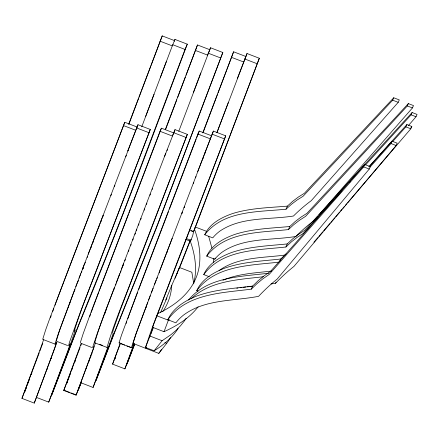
<?xml version="1.0" encoding="UTF-8"?>
<svg xmlns="http://www.w3.org/2000/svg" width="439" height="439" viewBox="0 0 439 439"><rect width="100%" height="100%" fill="white"/><g stroke="black" fill="none" stroke-linecap="round" stroke-linejoin="round"><path stroke-width="0.66" d="M43.73 339.199L43.456 340.077A60.362 0.807 -69 0 1 41.178 346.601L21.95 398.371L34.264 403.106L53.492 351.337A60.362 0.807 -69 0 0 55.764 344.813L56.433 342.255L55.007 344.088L42.693 339.352L45.563 330.199A93.194 1.24 -69 0 1 49.656 318.84L124.769 122.272L137.078 127.008L82.565 268.915M55.007 344.088L57.877 334.935A93.194 1.24 -69 0 1 61.97 323.576L77.621 281.981M193.775 283.715L191.848 272.251L179.507 267.505L171.803 285.251L171.194 290.618A568.247 169.931 20.8 0 1 162.682 311.734M150.879 333.656L152.898 327.236M193.544 283.874C197.555 269.623 195.07 254.4 190.12 240.715M193.692 231.298L192.737 235.584L190.921 240.265L186.608 238.607M81.22 343.303L63.776 390.452L76.09 395.188L80.787 382.824M133.813 344.209L124.895 368.875L112.587 364.134L120.121 343.424M126.108 323.543L126.712 321.809M50.425 317.869L51.171 315.762M89.633 316.804L90.61 314.083M127.831 318.637L128.863 315.789M91.208 312.447L91.603 311.355M129.077 315.202L129.719 313.451M134.296 344.083L124.895 368.875M41.293 347.254L42.792 343.183M91.806 310.807L92.887 307.871M104.767 313.781L105.195 312.606M54.963 305.308L56.439 301.302M39.933 350.942L41.079 347.836M68.33 307.185L68.753 306.038M129.933 312.864L131.003 309.967M37.792 356.704L39.258 352.747M51.154 358.614L51.572 357.483M93.101 307.284L95.812 300.007M80.792 345.663L81.385 344.061M106.084 310.208L106.534 309.007M56.658 300.72L57.734 297.834M69.614 303.728L70.048 302.57M76.09 395.188L93.073 349.439L93.941 346.475L92.695 347.825L92.887 346.552L97.469 332.817L114.508 287.238M131.217 309.385L132.721 305.346M157.958 313.38L225.706 135.821L213.392 131.085L197.682 171.649M57.948 297.258L59.512 293.087M128.918 124.226L136.683 103.577M56.933 342.047A50.26 0.669 -69 0 1 54.365 349.285L36.41 397.388L48.724 402.124L66.679 354.026A50.26 0.669 -69 0 0 69.247 346.783L70.141 343.721L68.583 345.883L69.395 342.508L80.496 311.717L150.292 129.45L137.983 124.714L127.897 150.55M94.692 342.826L95.334 342.925L93.875 347.617L80.771 382.72L93.079 387.456L107.648 347.661L94.692 342.826C102.369 315.833 114.244 289.987 123.6 263.51M132.94 304.776L136.392 295.584M145.896 307.794L146.324 306.647M59.731 292.5L63.792 281.756M128.687 124.16L162.221 35.894L174.535 40.629M151.021 65.526L162.221 35.894M136.919 102.94L138.592 98.501M139.07 97.233L141.221 91.521M141.704 90.253L150.786 66.163M160.356 77.434L166.491 61.186M145.583 116.626L172.725 44.712L185.038 49.448L187.277 44.158L174.963 39.422L172.307 45.892L159.994 41.156M141.731 126.871L154.04 94.264M96.042 299.398L98.649 292.478M99.126 291.205L99.851 289.296M165.267 129.708L197.49 44.976L209.804 49.711L207.532 55.089L195.218 50.353M177.757 97.228L185.335 77.143M186.059 75.223L191.135 61.789M165.865 128.792L169.641 118.766M169.877 118.129L176.802 99.757M193.418 92.36L200.766 72.89M178.772 131.288L210.511 47.758L222.825 52.493L156.169 228.642L114.244 333.486L96.009 380.586L114.458 332.29L158.095 223.089L222.825 52.493M216.893 132.671L245.917 56.521L233.603 51.786L202.736 132.913M226.886 69.56L233.603 51.786M203.169 132.424L217.634 94.056M218.112 92.805L219.763 88.415M220.005 87.784L226.409 70.822M147.734 302.394L136.156 333.607L133.033 343.397L145.441 348.248L146.187 347.534M237.411 78.285L247.009 53.525L259.323 58.261L195.218 227.825M216.976 132.545L228.417 102.21M245.829 56.653L247.009 53.525M259.323 58.261L193.478 231.765L189.363 230.184M64.028 281.136L69.527 266.676M37.551 357.335L21.95 398.371M24.502 392.378L26.664 386.688M27.141 385.42L29.303 379.73M31.224 374.67L31.948 372.777M74.773 289.482L59.567 330.507L56.269 341.147L56.549 340.785M74.46 290.958L74.921 289.74M77.939 281.756L78.411 280.516M36.651 396.856L34.264 403.106M47.121 369.287L47.604 368.014M174.25 41.31L174.963 39.422M185.038 49.448L123.386 212.619L106.095 256.722L78.729 324.558L51.358 395.978L74.454 336.109A50.26 0.669 -69 0 1 79.898 322.259C117.926 230.437 152.141 137.111 187.277 44.158M100.087 288.659L112.631 255.761M63.776 390.452L80.068 347.573M66.695 383.461L67.902 380.284M69.351 376.47L70.558 373.293M72.007 369.473L72.731 367.569M74.663 362.482L75.387 360.573M191.377 61.147L197.49 44.976M113.52 290.448L113.97 289.268M86.104 368.837L86.587 367.569M88.854 361.599L89.337 360.326M90.209 358.032L91.021 355.881M91.504 354.613L91.987 353.34M81.182 382.479L78.257 390.183L81.297 382.309M209.332 50.869L210.511 47.758M136.617 294.992L137.517 292.615M112.587 364.134L120.577 343.095M115.638 356.786L114.667 359.338L115.161 358.076M150.259 295.732L135.903 333.986L131.442 347.677L133.544 343.589M148.596 299.985L153.074 288.319M134.735 343.671L126.981 364.074L134.586 344.56M206.27 231.227L195.426 227.056L194.477 229.24C200.382 245.28 202.604 263.861 195.19 279.808C187.958 295.617 173.147 306.367 157.831 313.622L152.525 327.285L164.01 331.703C176.917 325.897 189.396 318.116 198.148 306.784M153.628 327.099L145.419 347.447L154.122 350.794C162.606 345.658 170.403 339.204 176.275 331.16A568.554 170.019 20.8 0 0 178.113 328.427M170.552 337.553A568.137 169.898 20.8 0 1 166.738 343.282L158.781 353.373L146.236 348.55L146.719 347.271M178.783 269.414L179.507 267.505M194.943 228.329L195.426 227.056M164.01 331.703L168.367 320.223L169.372 319.762M118.503 138.702L124.769 122.272M75.804 286.662L80.771 273.711M79.025 278.205L84.31 264.432M81.352 272.69L81.841 271.412M82.795 268.992L83.256 267.79M137.028 127.211L137.983 124.714M150.292 129.45L102.989 253.116C93.518 279.226 82.28 304.907 74.153 331.429L75.371 329.969L68.511 349.943L48.724 402.124M160.01 131.288L172.324 136.024L173.734 132.913L161.42 128.177L160.01 131.288L92.355 308.535L83.13 333.816L80.573 341.816L80.595 342.974M161.42 128.177L146.527 167.193M116.445 282.25L119.754 273.579M115.589 285.004L116.072 283.737M164.532 156.531L175.018 129.631L187.332 134.367L120.039 310.719L113.366 329.469L112.582 332.663L113.064 333.075L112.933 334.172L110.776 340.763L93.079 387.456M119.15 275.654L119.611 274.441M120.5 272.224L121.005 270.797M167.007 150.632L167.495 149.359M173.806 132.808L175.018 129.631M187.332 134.367L135.914 268.245C126.498 294.712 114.711 320.574 107.006 347.562M138.642 289.647L141.056 283.287M211.565 135.772L199.257 131.036L197.879 134.049L139.064 287.924L121.499 335.127L119.051 342.843L124.649 345.07M141.298 282.65L144.59 274.024M196.101 139.306L169.405 209.178M196.584 138.033L199.257 131.036M151.378 292.659L156.235 280.033M211.291 136.375L154.506 284.445M204.772 153.579L205.26 152.306M211.483 136.095L213.392 131.085M225.706 135.821L172.176 275.258C163.451 299.574 152.767 323.592 145.441 348.248M69.768 266.039L73.494 256.294M73.725 255.685L77.933 244.693M78.164 244.084L95.406 199.103M95.647 198.472L112.186 155.236M112.428 154.599L118.256 139.339M82.779 268.948L83.245 267.73M84.875 263.466L85.342 262.248M88.212 254.241L103.033 215.565M87.174 257.528L87.646 256.305M110.842 195.668L111.325 194.411M90.675 248.381L91.164 247.102M92.881 242.635L93.37 241.357M98.512 227.863L99 226.59M100.707 222.216L101.184 220.894M102.896 216.504L103.363 215.209M114.37 186.526L114.859 185.247M125.713 156.794L126.289 155.351M127.897 151.071L128.446 149.71M112.861 255.152L122.624 229.685M122.865 229.048L128.484 214.375M128.973 213.102L130.679 208.635M131.168 207.362L137.511 190.773M137.758 190.136L146.291 167.813M121.422 269.123L165.766 153.206M122.624 266.555L123.161 265.249M124.868 260.782L125.356 259.504M128.451 251.426L128.912 250.137M130.592 245.845L131.08 244.479M132.765 240.078L133.247 238.821M134.932 234.421L135.421 233.142M136.331 230.859L136.809 229.602M138.494 225.212L138.971 223.961M140.661 219.544L141.149 218.265M144.212 210.182L144.7 208.904M146.412 204.442L146.9 203.164M149.962 195.24L150.445 193.967M152.146 189.522L152.629 188.249M144.821 273.426L152.476 253.396M152.712 252.787L160.476 232.516M160.718 231.885L168.439 211.702M159.862 270.523L172.22 238.234M156.904 278.765L157.365 277.558M181.955 213.277L182.443 212.015L181.976 213.316M184.133 207.581L184.616 206.319M193.33 183.535L193.813 182.273M159.165 272.948L159.642 271.686M166.968 252.458L167.495 251.163M184.15 207.636L184.632 206.368M195.509 177.828L195.997 176.549M202.582 159.308L203.109 158.035M24.491 392.444L26.197 388.021M66.646 383.631L67.348 381.815M68.05 379.993L69.219 376.964M194.247 230.338L194.729 229.081M190.263 240.649L179.6 267.828M190.394 239.864L177.065 273.349M176.494 274.874L177.202 273.135M171.803 285.251L165.657 300.276M175.123 278.266L176.258 275.462M156.289 317.392L156.827 316.201M193.478 231.765L194.439 229.553M190.921 240.265L191.223 239.568M149.425 336.998L149.908 335.884M146.165 345.498L146.692 344.286M160.548 312.601L165.596 300.984M165.86 300.375L166.919 297.927M146.236 348.55L146.736 347.397M167.83 319.746C173.114 307.942 185.11 300.638 196.738 296.045C214.644 289.466 233.888 288.439 252.644 286.074L258.148 280.73L264.091 275.862L270.419 271.5L364.765 164.488L370.313 166.622L369.259 169.042L277.223 279.028A185.653 183.798 26.4 0 0 258.598 296.32C233.46 301.209 204.931 299.036 183.431 315.158A46.419 45.952 26.4 0 0 175.847 322.83L167.83 319.746C186.515 293.406 222.337 292.923 251.306 289.153L256.826 283.781L262.78 278.88L269.118 274.49L363.711 166.908L364.765 164.488M204.728 234.777C209.628 223.577 221.536 217.349 232.588 213.557C250.296 208.009 269.03 207.729 287.364 206.127L292.61 201.38L298.3 197.089L304.392 193.27L393.734 97.771L399.281 99.905L398.233 102.325L311.246 200.683A185.028 166.474 22.6 0 0 293.471 216.015C268.975 219.868 241.488 216.553 219.95 231.046A46.249 41.612 22.6 0 0 212.745 237.867L204.728 234.777C223.588 210.221 258.302 212.092 286.025 209.2L291.287 204.426L296.989 200.102L303.091 196.26L392.685 100.191L393.734 97.771M317.392 216.636L313.792 220.762A183.189 169.273 22.9 0 0 295.853 236.473C271.22 240.523 243.502 237.417 221.969 252.266A45.744 42.27 22.9 0 0 214.731 259.219L206.714 256.129C211.68 244.836 223.583 238.399 234.722 234.448C252.491 228.681 271.34 228.264 289.767 226.513L295.068 221.646L300.808 217.245L306.943 213.327L408.347 103.599L413.472 105.574L412.451 107.923L318.747 215.094M197.978 291.161L196.743 290.689C201.858 279.16 213.771 272.29 225.13 268.009C242.992 261.809 262.067 261.084 280.686 259.021L286.096 253.912M209.288 276.718L203.74 274.584C208.777 263.18 220.663 256.524 231.907 252.409C249.731 246.405 268.706 245.835 287.243 243.925L292.599 238.937L298.388 234.415L304.573 230.382L412.111 112.527L417.05 114.425L416.04 116.747L408.44 125.543M214.731 259.219L215.214 258.11M251.306 289.153L252.644 286.074M286.025 209.2L287.364 206.127M206.714 256.129C225.531 231.221 260.475 232.643 288.434 229.586L289.767 226.513M279.621 261.479L280.686 259.021M203.74 274.584C222.513 249.297 257.693 250.235 285.91 246.998L287.243 243.925M270.956 283.967L275.522 283.287L276.06 282.052M370.066 167.105L391.001 143.548L392.022 141.193L397.147 143.163L396.126 145.518L293.982 266.374A183.568 179.891 24.8 0 0 275.522 283.287M288.434 229.586L293.746 224.691L299.497 220.263L305.643 216.317L407.326 105.953L408.347 103.599M392.598 141.654L405.883 126.882L406.887 124.561L411.826 126.459L410.816 128.781L347.677 202.664M365.484 164.993L411.107 114.848L412.111 112.527M119.128 342.941L119.435 342.469M188.468 300.062C207.713 276.554 241.231 276.674 268.855 273.19M196.743 290.689C215.324 265.233 250.4 265.507 278.677 262.165M154.122 350.794L162.117 340.719L171.051 334.606L176.077 330.331L180.484 325.82L184.27 321.085A568.554 170.019 20.8 0 0 186.109 318.352M313.885 242.207L317.885 237.526M318.774 236.484L322.78 231.803M323.669 230.76L329.892 223.478M330.781 222.436L334.781 217.755M335.67 216.712L339.676 212.032M340.565 210.989L341.899 209.425M342.788 208.388L344.566 206.308M345.455 205.265L346.788 203.701M410.937 127.497L411.826 126.459M369.226 166.776L392.022 141.193M368.815 166.787L406.887 124.561M334.15 199.438L303.272 233.372L297.082 237.428L291.276 241.982L285.91 246.998M335.072 198.423L341.981 190.828M349.817 182.212L350.739 181.203M191.119 298.8C210.336 280.587 238.613 279.72 263.449 276.713M219.05 270.556C237.642 257.183 261.836 257.962 283.572 255.24L284.867 255.07M222.897 280.269C238.284 273.662 255.3 272.97 271.708 271.044M236.764 288.253L238.031 288.033M239.996 287.759L241.988 287.518M243.316 287.353L245.972 287.029M247.3 286.87L249.292 286.629M250.62 286.464L252.612 286.223M392.685 100.191L398.233 102.325M407.326 105.953L412.451 107.923M411.107 114.848L416.04 116.747M244.715 58.963L257.029 63.699M231.298 57.251L243.612 61.987M405.883 126.882L410.816 128.781M208.218 53.185L220.532 57.921M391.001 143.548L396.126 145.518M363.711 166.908L369.259 169.042M212.004 134.131L224.318 138.867M197.879 134.049L210.193 138.784M173.63 132.682L185.944 137.418M136.534 127.914L148.848 132.649M123.31 125.499L135.624 130.235M191.261 230.612L193.797 231.589M185.774 239.447L189.884 241.027M156.882 315.806L168.367 320.223M149.776 335.972L162.117 340.719M164.877 342.568L166.738 343.282M126.887 345.932L131.442 347.677L120.171 343.347M99.615 344.302L102.693 345.482M81.407 343.485L91.669 347.43M57.202 341.52L67.622 345.526M63.885 390.172L70.042 392.537M71.272 393.009L75.585 394.672M208.706 236.391L211.933 248.2M213.299 258.236L213.447 262.522M52.68 311.553A77.516 1.032 -69 0 1 53.767 308.562M161.536 349.395A568.137 169.898 20.8 0 1 158.781 353.373"/></g></svg>
